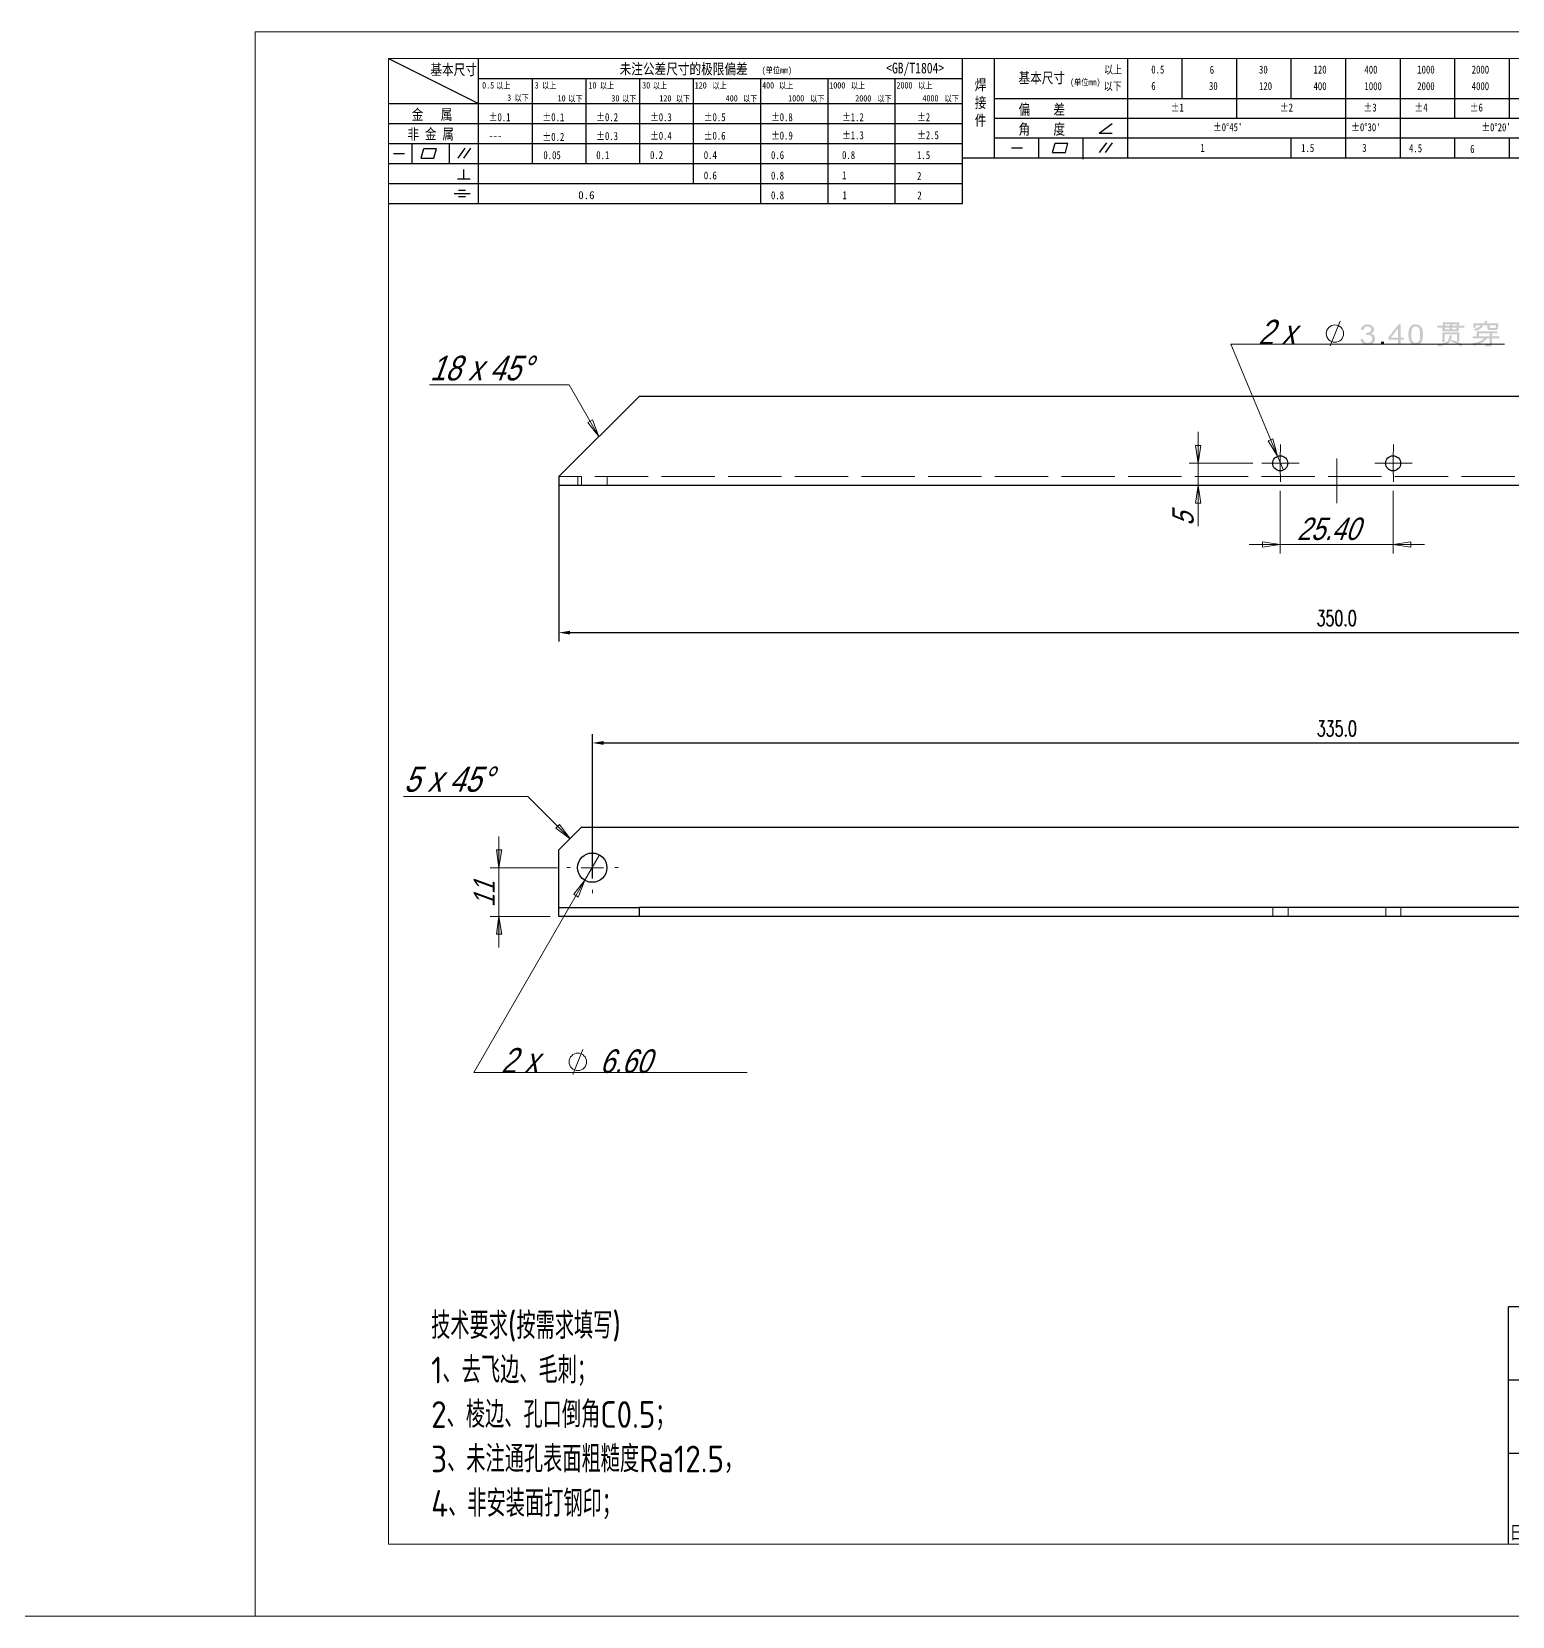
# Model space of a CAD drawing. Header units: millimetres. Extents: x 115 to 5146, y 57 to 1134.
# Drawn here: x 2544.1 to 2877.3, y 57 to 413.4 of the extents above; entities that cross this region are included whole.
import ezdxf
from ezdxf.enums import TextEntityAlignment as Align

# ---------------------------------------------------------------- set-up
doc = ezdxf.new("R2010")
doc.units = ezdxf.units.MM
doc.header["$PDMODE"] = 35
doc.linetypes.add('ACAD_ISO02W100', pattern=[15, 12, -3])
doc.layers.add('C00-00-00', color=7, linetype='Continuous')
doc.layers.add('图\\M+19E79\\M+195B6\\M+18E9A', color=7, linetype='Continuous')
doc.layers.add('C00-00-FF', color=5, linetype='Continuous', true_color=0x0000ff)
doc.layers.add('图框', color=7, linetype='Continuous', lineweight=18)
doc.layers.add('标注线', color=3, linetype='Continuous', lineweight=18)
doc.layers.add('打印', color=7, linetype='Continuous', lineweight=15, plot=False)
doc.layers.add('打印-禁用', color=7, linetype='Continuous', lineweight=15, plot=False)
doc.styles.add('HC_GBDIM', font='romans', dxfattribs={"width": 0.667, "bigfont": 'gbcbig'})
doc.styles.get("Standard").update_dxf_attribs({"font": 'txt.shx', "width": 0.8, "oblique": 20, "bigfont": 'bigfont.shx'})
doc.styles.add('国标', font='simfang.ttf', dxfattribs={"width": 0.8})
doc.styles.add('机械长仿宋', font='gbenor.shx', dxfattribs={"height": 1, "bigfont": 'gbcbig.shx'})
doc.dimstyles.new('HC_GBDIM', dxfattribs={"dimtxt": 3.5, "dimasz": 2.5, "dimexe": 2, "dimexo": 0, "dimgap": 1.5, "dimtad": 1, "dimdec": 1, "dimzin": 0, "dimdsep": 46, "dimtxsty": 'HC_GBDIM', "dimcen": 2.5, "dimclrd": 130, "dimclre": 130, "dimclrt": 3, "dimadec": 0, "dimazin": 0, "dimtfac": 0.714286, "dimtdec": 1, "dimtmove": 0, "dimatfit": 3, "dimfxl": 0, "dimtzin": 0, "dimlwd": -1, "dimlwe": -1, "dimarcsym": 0})

# ---------------------------------------------------------------- blocks, each defined once
blk = doc.blocks.new('GZDEH零件A3图框V01版')
at = {"layer": '图\\M+19E79\\M+195B6\\M+18E9A', "color": 9}
for p, q in [((2882.49, -1554.46), (2899.37, -1562.92)), ((2899.37, -1581.67), (2899.37, -1554.46)), ((2990.09, -1581.67), (2990.09, -1554.46)), ((2996.09, -1573.08), (2996.09, -1554.46)), ((3021.09, -1561.98), (3021.09, -1554.46)), ((3031.31, -1561.98), (3031.31, -1554.46)), ((3041.53, -1561.98), (3041.53, -1554.46)), ((3051.75, -1561.98), (3051.75, -1554.46)), ((3061.98, -1561.98), (3061.98, -1554.46)), ((3072.2, -1561.98), (3072.2, -1554.46)), ((3082.42, -1561.98), (3082.42, -1554.46)), ((3092.64, -1561.98), (3092.64, -1554.46)), ((2899.37, -1558.24), (2990.09, -1558.24)), ((2909.45, -1574.17), (2909.45, -1558.24)), ((2919.53, -1574.17), (2919.53, -1558.24)), ((2929.61, -1574.17), (2929.61, -1558.24)), ((2939.69, -1577.92), (2939.69, -1558.24)), ((2952.29, -1581.67), (2952.29, -1558.24)), ((2964.89, -1581.67), (2964.89, -1558.24)), ((2977.49, -1581.67), (2977.49, -1558.24)), ((2996.09, -1561.98), (3113.09, -1561.98)), ((3021.09, -1573.08), (3021.09, -1561.98)), ((3041.53, -1565.68), (3041.53, -1561.98)), ((3061.98, -1573.08), (3061.98, -1561.98)), ((3072.2, -1573.08), (3072.2, -1561.98)), ((3082.42, -1565.68), (3082.42, -1561.98)), ((3092.64, -1565.68), (3092.64, -1561.98)), ((2882.49, -1562.92), (2990.09, -1562.92)), ((2882.49, -1566.67), (2990.09, -1566.67)), ((2996.09, -1565.68), (3113.09, -1565.68)), ((3015.75, -1568.51), (3018.15, -1566.66)), ((2882.49, -1570.42), (2990.09, -1570.42)), ((2886.92, -1574.12), (2886.92, -1570.42)), ((2893.91, -1574.12), (2893.91, -1570.42)), ((2996.09, -1569.38), (3113.09, -1569.38)), ((3004.42, -1573.08), (3004.42, -1569.38)), ((3006.97, -1572.12), (3007.45, -1570.33)), ((3007.45, -1570.33), (3009.86, -1570.33)), ((3009.39, -1572.12), (3009.86, -1570.33)), ((3012.75, -1573.08), (3012.75, -1569.38)), ((3015.75, -1568.51), (3018.15, -1568.51)), ((3015.81, -1572.12), (3017.15, -1570.26)), ((3016.89, -1572.12), (3018.23, -1570.26)), ((3051.75, -1573.08), (3051.75, -1569.38)), ((3082.42, -1573.08), (3082.42, -1569.48)), ((3092.64, -1573.08), (3092.64, -1569.38)), ((2883.43, -1572.27), (2885.49, -1572.27)), ((2888.59, -1573.16), (2889.07, -1571.37)), ((2888.59, -1573.16), (2891, -1573.16)), ((2889.07, -1571.37), (2891.48, -1571.37)), ((2891, -1573.16), (2891.48, -1571.37)), ((2895.52, -1573.16), (2896.85, -1571.3)), ((2896.6, -1573.16), (2897.94, -1571.3)), ((2990.09, -1573.08), (3113.09, -1573.08)), ((2999.26, -1571.23), (3001.32, -1571.23)), ((3006.97, -1572.12), (3009.39, -1572.12)), ((3012.75, -1573.33), (3012.75, -1573.08)), ((2882.49, -1574.17), (2990.09, -1574.17)), ((2895.42, -1577.05), (2897.81, -1577.05)), ((2896.58, -1577.05), (2896.58, -1575.28)), ((2882.49, -1577.92), (2990.09, -1577.92)), ((2894.79, -1579.77), (2897.77, -1579.77)), ((2895.57, -1579.17), (2896.92, -1579.17)), ((2882.49, -1581.67), (2990.09, -1581.67)), ((2895.57, -1580.37), (2896.93, -1580.37)), ((3272.49, -1788.46), (3092.49, -1788.46)), ((3181.99, -1802.21), (3092.49, -1802.21)), ((3181.99, -1815.96), (3092.49, -1815.96))]:
    blk.add_line(p, q, dxfattribs=at)
at = {"layer": '图\\M+19E79\\M+195B6\\M+18E9A', "color": 7}
blk.add_line((3272.49, -1788.46), (3092.49, -1788.46), dxfattribs=at)
at = {"layer": '图\\M+19E79\\M+195B6\\M+18E9A', "color": 9, "linetype": 'Continuous'}
blk.add_line((3092.49, -1832.96), (3092.49, -1788.46), dxfattribs=at)
at = {"layer": '图框', "linetype": 'Continuous'}
for p, q in [((2882.49, -1554.46), (2882.49, -1832.96)), ((3272.49, -1554.46), (2882.49, -1554.46)), ((2882.49, -1832.96), (3272.49, -1832.96))]:
    blk.add_line(p, q, dxfattribs=at)
at = {"layer": '打印-禁用', "linetype": 'Continuous'}
for p, q in [((2857.49, -1549.46), (2857.49, -1846.46)), ((3277.49, -1549.46), (2857.49, -1549.46)), ((2857.49, -1846.46), (3277.49, -1846.46))]:
    blk.add_line(p, q, dxfattribs=at)
at = {"layer": '图\\M+19E79\\M+195B6\\M+18E9A', "color": 9, "style": '国标', "width": 0.8}
for s, height, p in [('基本尺寸', 2, (2890.33, -1557.58)), ('未注公差尺寸的极限偏差', 2, (2925.81, -1557.44)), ('<GB/T1804>', 2, (2975.78, -1557.27)), ('以上', 1.5, (3016.64, -1557.33)), ('0.5', 1.5, (3025.49, -1557.3)), ('6', 1.5, (3036.45, -1557.34)), ('30', 1.5, (3045.69, -1557.31)), ('120', 1.5, (3055.91, -1557.31)), ('400', 1.5, (3065.46, -1557.31)), ('1000', 1.5, (3075.36, -1557.31)), ('2000', 1.5, (3085.57, -1557.31)), ('30', 1.2, (2930.04, -1560.11)), ('基本尺寸', 2, (3000.6, -1559.1)), ('以下', 1.5, (3016.58, -1560.43)), ('6', 1.5, (3025.49, -1560.38)), ('30', 1.5, (3036.31, -1560.39)), ('120', 1.5, (3045.69, -1560.41)), ('400', 1.5, (3055.91, -1560.41)), ('1000', 1.5, (3065.46, -1560.41)), ('2000', 1.5, (3075.36, -1560.41)), ('4000', 1.5, (3085.57, -1560.41)), ('金   属', 2, (2886.82, -1565.98)), ('±0.1', 1.5, (2901.27, -1566.23)), ('±0.1', 1.5, (2911.35, -1566.23)), ('±0.2', 1.5, (2921.43, -1566.23)), ('±0.3', 1.5, (2931.51, -1566.23)), ('±0.5', 1.5, (2941.59, -1566.23)), ('±0.8', 1.5, (2954.19, -1566.23)), ('±1.2', 1.5, (2967.51, -1566.23)), ('±2', 1.5, (2981.58, -1566.23)), ('偏    差', 2, (3000.6, -1565.04)), ('±1', 1.5, (3029.16, -1564.42)), ('±2', 1.5, (3049.61, -1564.42)), ('±3', 1.5, (3065.3, -1564.42)), ('±4', 1.5, (3074.85, -1564.42)), ('±6', 1.5, (3085.22, -1564.42)), ('非 金 属', 2, (2886.02, -1569.65)), ('±0.3', 1.5, (2921.43, -1569.77)), ('±0.4', 1.5, (2931.51, -1569.71)), ('±0.6', 1.5, (2941.59, -1569.71)), ('±0.9', 1.5, (2954.19, -1569.68)), ('±1.3', 1.5, (2967.51, -1569.62)), ('±2.5', 1.5, (2981.58, -1569.61)), ('角    度', 2, (3000.6, -1568.74)), ("±0%%D45'", 1.5, (3037.06, -1568.12)), ("±0%%D30'", 1.5, (3062.98, -1568.12)), ("±0%%D20'", 1.5, (3087.38, -1568.12)), ('---', 1.5, (2901.27, -1569.65)), ('±0.2', 1.5, (2911.35, -1569.92)), ('1', 1.5, (3034.69, -1571.98)), ('1.5', 1.5, (3053.59, -1572.01)), ('3', 1.5, (3065.05, -1571.98)), ('4.5', 1.5, (3073.82, -1572.05)), ('6', 1.5, (3085.28, -1572.19)), ('0.1', 1.5, (2921.43, -1573.34)), ('0.2', 1.5, (2931.51, -1573.33)), ('0.4', 1.5, (2941.59, -1573.33)), ('0.6', 1.5, (2954.19, -1573.35)), ('0.8', 1.5, (2967.51, -1573.33)), ('1.5', 1.5, (2981.58, -1573.34)), ('0.6', 1.5, (2941.59, -1577.14)), ('0.8', 1.5, (2954.19, -1577.17)), ('1', 1.5, (2967.51, -1577.12)), ('2', 1.5, (2981.58, -1577.26)), ('0.8', 1.5, (2954.19, -1580.87)), ('1', 1.5, (2967.59, -1580.86)), ('2', 1.5, (2981.62, -1580.89))]:
    blk.add_text(s, height=height, dxfattribs=at).set_placement(p)
at = {"layer": '图\\M+19E79\\M+195B6\\M+18E9A', "color": 9, "lineweight": 15, "style": '国标', "width": 0.8}
for s, p in [('(单位mm)', (2952.44, -1557.27)), ('0.5', (2900.03, -1560.11)), ('以上', (2902.64, -1560.16)), ('3', (2909.88, -1560.11)), ('以上', (2911.25, -1560.16)), ('10', (2919.96, -1560.11)), ('以上', (2922.09, -1560.16)), ('以上', (2932.02, -1560.16)), ('120', (2939.88, -1560.11)), ('以上', (2943.21, -1560.16)), ('400', (2952.52, -1560.11)), ('以上', (2955.68, -1560.16)), ('1000', (2965.12, -1560.11)), ('以上', (2969.16, -1560.16)), ('2000', (2977.72, -1560.11)), ('以上', (2981.8, -1560.16)), ('(单位mm)', (3010.27, -1559.51)), ('3', (2904.73, -1562.41)), ('以下', (2906.1, -1562.46)), ('10', (2914.19, -1562.54)), ('以下', (2916.18, -1562.59)), ('30', (2924.27, -1562.54)), ('以下', (2926.26, -1562.59)), ('120', (2933.26, -1562.54)), ('以下', (2936.34, -1562.59)), ('400', (2945.7, -1562.54)), ('以下', (2948.94, -1562.59)), ('1000', (2957.41, -1562.54)), ('以下', (2961.54, -1562.59)), ('2000', (2969.99, -1562.54)), ('以下', (2974.14, -1562.59)), ('4000', (2982.59, -1562.54)), ('以下', (2986.74, -1562.59))]:
    blk.add_text(s, height=1.2, dxfattribs=at).set_placement(p)
at = {"layer": '图\\M+19E79\\M+195B6\\M+18E9A', "color": 9, "lineweight": 13, "style": '国标'}
blk.add_text('0.6', height=1.5, dxfattribs=at).set_placement((2918.05, -1580.85))
at = {"layer": '图\\M+19E79\\M+195B6\\M+18E9A', "color": 9, "style": '国标', "width": 0.8}
blk.add_text('日期:', height=2.5, dxfattribs=at).set_placement((3096.09, -1832), align=Align.CENTER)
at = {"layer": '图\\M+19E79\\M+195B6\\M+18E9A', "color": 9, "style": '国标'}
for s, insert, char_height, width, attachment_point in [('焊\\P接\\P件', (2992.39, -1558.41), 2, 3.1877, 1), ('0.05', (2911.51, -1573.37), 1.5, 5.1982, 7)]:
    blk.add_mtext(s, dxfattribs=dict(at, insert=insert, char_height=char_height, width=width, attachment_point=attachment_point))
blk = doc.blocks.new('DEH A3')
at = {"layer": '图框'}
blk.add_blockref('GZDEH零件A3图框V01版', (-2857.49, 1846.46), dxfattribs=at)
blk = doc.blocks.new('*D64')
at = {"color": 130, "transparency": 16777216}
for p, q in [((2670.28, 222.96), (2670.28, 255.48)), ((2672.78, 253.48), (3002.75, 253.48)), ((3005.25, 225.43), (3005.25, 255.48))]:
    blk.add_line(p, q, dxfattribs=at)
for points in [[(2672.78, 253.9), (2672.78, 253.06), (2670.28, 253.48)], [(3002.75, 253.06), (3002.75, 253.9), (3005.25, 253.48)]]:
    blk.add_solid(points, dxfattribs=at)
at = {"layer": 'Defpoints', "color": 0, "transparency": 16777216}
for p in [(3005.25, 253.48), (3005.25, 225.43), (2670.28, 222.96)]:
    blk.add_point(p, dxfattribs=at)
at = {"color": 3, "transparency": 16777216, "insert": (2837.76, 256.73), "char_height": 3.5, "attachment_point": 5, "style": 'HC_GBDIM'}
blk.add_mtext('335.0', dxfattribs=at)
blk = doc.blocks.new('*D65')
at = {"color": 130, "transparency": 16777216}
for p, q in [((2662.73, 311.36), (2662.73, 276.29)), ((3012.73, 311.36), (3012.73, 276.29)), ((2665.23, 278.29), (3010.23, 278.29))]:
    blk.add_line(p, q, dxfattribs=at)
for points in [[(2665.23, 278.71), (2665.23, 277.87), (2662.73, 278.29)], [(3010.23, 277.87), (3010.23, 278.71), (3012.73, 278.29)]]:
    blk.add_solid(points, dxfattribs=at)
at = {"layer": 'Defpoints', "color": 0, "transparency": 16777216}
for p in [(2662.73, 311.36), (3012.73, 311.36), (3012.73, 278.29)]:
    blk.add_point(p, dxfattribs=at)
at = {"color": 3, "transparency": 16777216, "insert": (2837.73, 281.54), "char_height": 3.5, "attachment_point": 5, "style": 'HC_GBDIM'}
blk.add_mtext('350.0', dxfattribs=at)

msp = doc.modelspace()

# ---------------------------------------------------------------- hatches: boundary and pattern name
at = {"layer": 'C00-00-FF'}
h = msp.add_hatch(color=3, dxfattribs=at)
h.dxf.hatch_style = 2
h.paths.add_polyline_path([(2845.44, 345.521), (2845.659, 345.465), (2845.852, 345.379), (2846.018, 345.262), (2846.156, 345.113), (2846.335, 344.769), (2846.399, 344.408), (2846.366, 344.108), (2846.269, 343.837), (2846.111, 343.595), (2845.892, 343.382), (2845.63, 343.209), (2845.341, 343.085), (2845.027, 343.01), (2844.69, 342.986), (2844.366, 343.007), (2844.071, 343.071), (2843.808, 343.181), (2843.577, 343.338), (2843.384, 343.526), (2843.238, 343.743), (2843.136, 343.989), (2843.081, 344.264), (2843.698, 344.341), (2843.832, 343.943), (2844.04, 343.669), (2844.328, 343.501), (2844.69, 343.449), (2845.087, 343.515), (2845.418, 343.713), (2845.55, 343.855), (2845.646, 344.016), (2845.706, 344.194), (2845.726, 344.386), (2845.708, 344.568), (2845.655, 344.734), (2845.568, 344.886), (2845.451, 345.025), (2845.139, 345.214), (2844.745, 345.279), (2844.537, 345.262), (2844.304, 345.212), (2844.381, 345.709), (2844.595, 345.711), (2844.767, 345.731), (2844.915, 345.764), (2845.087, 345.83), (2845.252, 345.93), (2845.385, 346.072), (2845.474, 346.245), (2845.506, 346.458), (2845.441, 346.756), (2845.252, 346.987), (2844.978, 347.127), (2844.679, 347.175), (2844.333, 347.118), (2844.062, 346.954), (2843.872, 346.697), (2843.764, 346.348), (2843.147, 346.447), (2843.23, 346.724), (2843.347, 346.963), (2843.499, 347.163), (2843.687, 347.329), (2843.897, 347.459), (2844.131, 347.552), (2844.385, 347.608), (2844.657, 347.627), (2844.959, 347.604), (2845.236, 347.539), (2845.488, 347.431), (2845.715, 347.285), (2845.897, 347.103), (2846.028, 346.903), (2846.108, 346.685), (2846.134, 346.447), (2846.091, 346.148), (2845.961, 345.895), (2845.744, 345.689)])
h = msp.add_hatch(color=3, dxfattribs=at)
h.paths.add_polyline_path([(2852.845, 344.143), (2852.151, 344.143), (2852.151, 343.063), (2851.533, 343.063), (2851.533, 344.143), (2849.35, 344.143), (2849.35, 344.661), (2851.644, 347.605), (2852.151, 347.605), (2852.151, 344.661), (2852.845, 344.661)])
h.paths.add_polyline_path([(2851.533, 344.661), (2851.533, 346.712), (2849.946, 344.661)])
h = msp.add_hatch(color=3, dxfattribs=at)
h.paths.add_polyline_path([(2855.515, 347.627), (2855.899, 347.59), (2856.232, 347.48), (2856.514, 347.298), (2856.745, 347.042), (2856.925, 346.715), (2857.054, 346.315), (2857.132, 345.844), (2857.157, 345.301), (2857.131, 344.751), (2857.05, 344.277), (2856.916, 343.879), (2856.727, 343.559), (2856.491, 343.306), (2856.212, 343.127), (2855.887, 343.021), (2855.515, 342.986), (2855.128, 343.022), (2854.793, 343.13), (2854.511, 343.311), (2854.28, 343.564), (2854.101, 343.89), (2853.974, 344.288), (2853.898, 344.758), (2853.872, 345.301), (2853.897, 345.85), (2853.974, 346.326), (2854.105, 346.727), (2854.291, 347.053), (2854.529, 347.301), (2854.812, 347.481), (2855.141, 347.59)])
h.paths.add_polyline_path([(2855.515, 343.449), (2855.747, 343.475), (2855.947, 343.556), (2856.119, 343.69), (2856.264, 343.878), (2856.374, 344.129), (2856.453, 344.449), (2856.502, 344.84), (2856.518, 345.301), (2856.51, 345.629), (2856.488, 345.921), (2856.453, 346.175), (2856.408, 346.392), (2856.266, 346.734), (2856.066, 346.976), (2855.81, 347.125), (2855.504, 347.175), (2855.27, 347.146), (2855.067, 347.06), (2854.894, 346.919), (2854.754, 346.723), (2854.646, 346.466), (2854.571, 346.144), (2854.526, 345.755), (2854.512, 345.301), (2854.538, 344.696), (2854.622, 344.231), (2854.754, 343.884), (2854.953, 343.636), (2855.209, 343.493)])
h = msp.add_hatch(color=3, dxfattribs=at)
h.paths.add_polyline_path([(2866.47, 346.888), (2865.235, 346.888), (2865.227, 346.742), (2865.202, 346.513), (2865.177, 346.274), (2865.169, 346.083), (2861.487, 346.083), (2861.553, 346.888), (2860.352, 346.888), (2860.352, 347.318), (2861.586, 347.318), (2861.628, 347.667), (2861.652, 348.09), (2865.323, 348.09), (2865.306, 347.729), (2865.279, 347.318), (2866.47, 347.318)])
h.paths.add_polyline_path([(2864.772, 347.649), (2863.736, 347.649), (2863.714, 347.329), (2864.75, 347.318)])
h.paths.add_polyline_path([(2863.207, 347.649), (2862.137, 347.649), (2862.113, 347.434), (2862.104, 347.318), (2863.196, 347.318)])
h.paths.add_polyline_path([(2864.706, 346.888), (2863.692, 346.888), (2863.691, 346.681), (2863.681, 346.524), (2864.673, 346.524)])
h.paths.add_polyline_path([(2863.163, 346.888), (2862.082, 346.888), (2862.073, 346.681), (2862.071, 346.524), (2863.152, 346.524)])
h.paths.add_polyline_path([(2865.357, 343.812), (2864.816, 343.812), (2864.816, 345.4), (2861.994, 345.4), (2861.994, 343.68), (2861.487, 343.68), (2861.487, 345.83), (2865.357, 345.83)])
h.paths.add_polyline_path([(2863.648, 345.102), (2863.588, 344.52), (2863.423, 344.03), (2863.153, 343.636), (2862.777, 343.338), (2862.32, 343.113), (2861.808, 342.933), (2861.241, 342.799), (2860.616, 342.71), (2860.502, 342.878), (2860.329, 343.129), (2860.771, 343.19), (2861.169, 343.259), (2861.524, 343.335), (2861.836, 343.418), (2862.105, 343.509), (2862.331, 343.606), (2862.515, 343.711), (2862.656, 343.823), (2862.86, 344.084), (2863.008, 344.402), (2863.099, 344.778), (2863.13, 345.212)])
h.paths.add_polyline_path([(2866.062, 342.997), (2865.72, 342.622), (2865.237, 342.977), (2864.696, 343.283), (2864.1, 343.539), (2863.449, 343.746), (2863.758, 344.121), (2864.442, 343.89), (2865.055, 343.625), (2865.595, 343.327)])
h = msp.add_hatch(color=3, dxfattribs=at)
h.paths.add_polyline_path([(2874.105, 346.921), (2873.785, 346.921), (2874.038, 346.8), (2873.942, 346.599), (2873.818, 346.458), (2873.669, 346.375), (2873.498, 346.348), (2872.23, 346.348), (2871.978, 346.377), (2871.799, 346.464), (2871.692, 346.608), (2871.657, 346.811), (2871.657, 347.406), (2870.323, 347.406), (2870.654, 347.186), (2870.334, 346.836), (2869.935, 346.548), (2869.457, 346.319), (2868.901, 346.149), (2868.614, 346.579), (2869.096, 346.693), (2869.516, 346.869), (2869.873, 347.107), (2870.169, 347.406), (2869.022, 347.406), (2869.022, 346.877), (2868.504, 346.877), (2868.504, 347.88), (2871.029, 347.88), (2871.029, 348.387), (2871.569, 348.387), (2871.569, 347.88), (2874.105, 347.88)])
h.paths.add_polyline_path([(2873.586, 347.009), (2873.586, 347.406), (2872.175, 347.406), (2872.175, 346.943), (2872.21, 346.844), (2872.319, 346.811), (2873.311, 346.811), (2873.458, 346.863), (2873.531, 347.031)])
h.paths.add_polyline_path([(2874.325, 344.463), (2872.704, 344.463), (2872.704, 343.151), (2872.661, 342.94), (2872.532, 342.788), (2872.318, 342.697), (2872.021, 342.666), (2871.293, 342.666), (2871.095, 343.173), (2871.823, 343.14), (2871.98, 343.14), (2872.087, 343.173), (2872.142, 343.249), (2872.164, 343.382), (2872.164, 344.463), (2871.547, 344.463), (2871.275, 344.155), (2870.97, 343.878), (2870.634, 343.631), (2870.267, 343.414), (2869.868, 343.228), (2869.437, 343.072), (2868.975, 342.947), (2868.482, 342.853), (2868.185, 343.338), (2869.011, 343.477), (2869.736, 343.71), (2870.358, 344.039), (2870.874, 344.463), (2868.339, 344.463), (2868.339, 344.926), (2869.254, 344.926), (2869.254, 346.083), (2873.862, 346.083), (2873.862, 345.62), (2872.704, 345.62), (2872.704, 344.926), (2874.325, 344.926)])
h.paths.add_polyline_path([(2872.164, 344.926), (2872.164, 345.62), (2869.783, 345.62), (2869.783, 344.926)])
h = msp.add_hatch(color=3, dxfattribs=at)
h.dxf.hatch_style = 2
h.paths.add_polyline_path([(2848.418, 343.063), (2847.712, 343.063), (2847.712, 343.702), (2848.418, 343.702)])
h = msp.add_hatch(color=3, dxfattribs=at)
h.paths.add_polyline_path([(2649.251, 214.419), (2649.886, 210.468), (2648.686, 210.468)])
h.paths.add_polyline_path([(2649.251, 225.426), (2648.686, 229.448), (2649.886, 229.448)])

# ---------------------------------------------------------------- linework, layer by layer
at = {"layer": 'C00-00-00', "lineweight": 30}
for points in [[(2680.789, 331.4), (2662.727, 313.409)], [(2994.737, 331.4), (2680.789, 331.4)], [(2662.727, 313.409), (2662.727, 311.363)], [(3012.729, 311.363), (2662.727, 311.363)], [(2667.736, 234.457), (2662.727, 229.448)], [(3007.79, 234.457), (2667.736, 234.457)], [(2662.727, 216.465), (2662.727, 229.448)], [(2662.727, 214.419), (2662.727, 216.465)], [(2662.727, 216.465), (2680.789, 216.465)], [(2680.789, 214.419), (2662.727, 214.419)], [(2680.789, 216.465), (2680.789, 214.419)], [(2994.737, 216.465), (2680.789, 216.465)], [(2994.737, 214.419), (2680.789, 214.419)]]:
    msp.add_lwpolyline(points, dxfattribs=at)
at = {"layer": 'C00-00-00', "linetype": 'ACAD_ISO02W100', "lineweight": 5}
for points in [[(3012.791, 313.433), (2662.791, 313.433)], [(2666.991, 313.433), (2666.991, 311.433)], [(2667.791, 311.433), (2667.791, 313.433)], [(2673.591, 311.433), (2673.591, 313.433)], [(2823.391, 216.403), (2823.391, 214.403)], [(2826.791, 214.403), (2826.791, 216.403)], [(2848.791, 216.403), (2848.791, 214.403)], [(2852.191, 214.403), (2852.191, 216.403)]]:
    msp.add_lwpolyline(points, dxfattribs=at)
at = {"layer": 'C00-00-00', "lineweight": 30}
for centre, radius in [((2825.028, 316.372), 1.693), ((2850.428, 316.372), 1.693), ((2670.241, 225.426), 3.298)]:
    msp.add_circle(centre, radius, dxfattribs=at)
at = {"layer": 'C00-00-FF', "color": 3, "lineweight": 5}
for points in [[(2836.246, 342.76), (2838.504, 348.334)], [(2824.393, 317.995), (2813.951, 343.183)], [(2813.951, 343.183), (2875.475, 343.183)], [(2665.055, 334.011), (2633.658, 334.011)], [(2671.758, 322.369), (2665.055, 334.011)], [(2806.542, 316.372), (2806.542, 323.428)], [(2825.733, 314.82), (2824.393, 317.995)], [(2825.028, 316.372), (2825.028, 318.912)], [(2850.428, 316.372), (2850.428, 318.912)], [(2818.89, 316.372), (2804.567, 316.372)], [(2806.542, 311.363), (2806.542, 316.372)], [(2825.028, 316.372), (2822.558, 316.372)], [(2825.028, 316.372), (2825.028, 313.903)], [(2825.028, 316.372), (2827.568, 316.372)], [(2850.428, 316.372), (2847.958, 316.372)], [(2850.428, 316.372), (2850.428, 313.903)], [(2850.428, 316.372), (2852.968, 316.372)], [(2806.542, 311.363), (2806.542, 302.261)], [(2825.028, 310.163), (2825.028, 296.123)], [(2850.428, 310.163), (2850.428, 296.123)], [(2825.028, 298.098), (2818.043, 298.098)], [(2825.028, 298.098), (2850.428, 298.098)], [(2850.428, 298.098), (2857.483, 298.098)], [(2655.742, 241.442), (2627.802, 241.442)], [(2665.267, 231.917), (2655.742, 241.442)], [(2649.251, 225.426), (2649.251, 232.411)], [(2671.899, 228.319), (2668.583, 222.604)], [(2662.445, 225.426), (2647.275, 225.426)], [(2649.251, 214.419), (2649.251, 225.426)], [(2670.276, 225.426), (2667.736, 225.426)], [(2670.276, 225.426), (2672.746, 225.426)], [(2668.583, 222.604), (2643.606, 179.353)], [(2660.751, 214.419), (2647.275, 214.419)], [(2649.251, 214.419), (2649.251, 207.434)], [(2665.902, 178.93), (2668.089, 184.504)], [(2643.606, 179.353), (2705.131, 179.353)]]:
    msp.add_lwpolyline(points, dxfattribs=at)
for points in [[(2671.758, 322.369), (2669.218, 325.544), (2670.276, 326.179)], [(2824.393, 317.995), (2823.405, 321.875), (2822.347, 321.452)], [(2806.542, 316.372), (2805.978, 320.394), (2807.177, 320.394)], [(2806.542, 311.363), (2807.177, 307.412), (2805.978, 307.412)], [(2825.028, 298.098), (2821.077, 297.534), (2821.077, 298.733)], [(2850.428, 298.098), (2854.45, 298.733), (2854.45, 297.534)], [(2665.267, 231.917), (2662.021, 234.316), (2662.868, 235.163)], [(2649.251, 225.426), (2648.686, 229.448), (2649.886, 229.448)], [(2668.583, 222.604), (2666.113, 219.429), (2667.101, 218.794)], [(2649.251, 214.419), (2649.886, 210.468), (2648.686, 210.468)]]:
    msp.add_lwpolyline(points, close=True, dxfattribs=at)
at = {"layer": 'C00-00-FF', "color": 3, "linetype": 'ACAD_ISO02W100', "lineweight": 5}
for points in [[(2825.091, 318.933), (2825.091, 320.633)], [(2837.791, 317.433), (2837.791, 307.433)], [(2850.491, 318.933), (2850.491, 320.633)], [(2822.591, 316.433), (2820.892, 316.433)], [(2825.091, 313.933), (2825.091, 312.233)], [(2827.591, 316.433), (2829.291, 316.433)], [(2847.991, 316.433), (2846.292, 316.433)], [(2850.491, 313.933), (2850.491, 312.233)], [(2852.991, 316.433), (2854.691, 316.433)], [(2665.291, 225.475), (2664.491, 225.475)]]:
    msp.add_lwpolyline(points, dxfattribs=at)
at = {"layer": 'C00-00-FF', "linetype": 'ACAD_ISO02W100', "lineweight": 5}
for points in [[(2670.291, 230.475), (2670.291, 231.275)], [(2675.291, 225.475), (2676.091, 225.475)], [(2670.291, 220.475), (2670.291, 219.675)]]:
    msp.add_lwpolyline(points, dxfattribs=at)
at = {"layer": 'C00-00-FF', "lineweight": 5}
for points in [[(2670.276, 225.426), (2670.276, 227.966)], [(2670.276, 225.426), (2670.276, 222.957)]]:
    msp.add_lwpolyline(points, dxfattribs=at)
at = {"layer": 'C00-00-FF', "color": 3, "lineweight": 5}
for centre, radius in [((2837.34, 345.547), 1.94), ((2666.995, 181.752), 1.958)]:
    msp.add_circle(centre, radius, dxfattribs=at)
at = {"layer": '打印'}
msp.add_lwpolyline([(2594.419, 413.447), (3098.419, 413.447), (3098.419, 57.047), (2594.419, 57.047)], close=True, dxfattribs=at)
at = {"layer": '标注线'}
msp.add_lwpolyline([(115.189, 57.047), (3943.425, 57.047)], dxfattribs=at)

# ---------------------------------------------------------------- block references
at = {"layer": '图框', "xscale": 1.2, "yscale": 1.2, "zscale": 1.2}
msp.add_blockref('DEH A3', (2594.419, 57.047), dxfattribs=at)

# ---------------------------------------------------------------- texts
at = {"layer": 'C00-00-FF', "color": 3, "attachment_point": 1}
for s, insert, char_height in [('{\\fArialUnicodeMS|b0|i0|c0;2 x }', (2820.015, 348.646), 5.58312), ('{\\fArialUnicodeMS|b0|i0|c0;18 x 45°}', (2633.667, 340.56), 5.54277), ('{\\fArialUnicodeMS|b0|i0|c0;25.40}', (2828.779, 304.148), 5.01038), ('{\\fArialUnicodeMS|b0|i0|c0;5 x 45°}', (2627.822, 248.161), 5.67178), ('{\\fArialUnicodeMS|b0|i0|c0;2 x }', (2649.647, 184.853), 5.58312), ('{\\fArialUnicodeMS|b0|i0|c0; 6.60 }', (2670.248, 184.552), 5.28235)]:
    msp.add_mtext(s, dxfattribs=dict(at, insert=insert, char_height=char_height))
at = {"layer": 'C00-00-FF', "color": 3, "char_height": 4.75327, "attachment_point": 7, "rotation": 90}
for s, insert in [('{\\fArialUnicodeMS|b0|i0|c0;5}', (2805.609, 302.288)), ('{\\fArialUnicodeMS|b0|i0|c0;11}', (2648.317, 216.489))]:
    msp.add_mtext(s, dxfattribs=dict(at, insert=insert))
at = {"layer": '标注线', "color": 2, "insert": (2633.988, 78.849), "char_height": 6, "width": 137.78953, "attachment_point": 7, "style": '机械长仿宋'}
msp.add_mtext('\\A2;技术要求(按需求填写)\\P1、去飞边、毛刺；\\P2、棱边、孔口倒角C0.5；\\P3、未注通孔表面粗糙度Ra12.5，\\P4、非安装面打钢印；', dxfattribs=at)

# ---------------------------------------------------------------- dimensions: what is measured, and where the dimension line sits
at = {"color": 5}
dim = msp.add_linear_dim(base=(3012.729, 278.291), p1=(2662.727, 311.363), p2=(3012.729, 311.363), dimstyle='HC_GBDIM', dxfattribs=at)
dim.commit()
dim.dimension.update_dxf_attribs({"geometry": '*D65', "text_midpoint": (2837.728, 281.541)})
dim = msp.add_linear_dim(base=(3005.25, 253.48), p1=(2670.276, 222.957), p2=(3005.25, 225.426), dimstyle='HC_GBDIM', override={"dimtxsty": 'HC_GBDIM'}, dxfattribs=at)
dim.commit()
dim.dimension.update_dxf_attribs({"geometry": '*D64', "text_midpoint": (2837.763, 256.73)})

doc.saveas('drawing.dxf')
